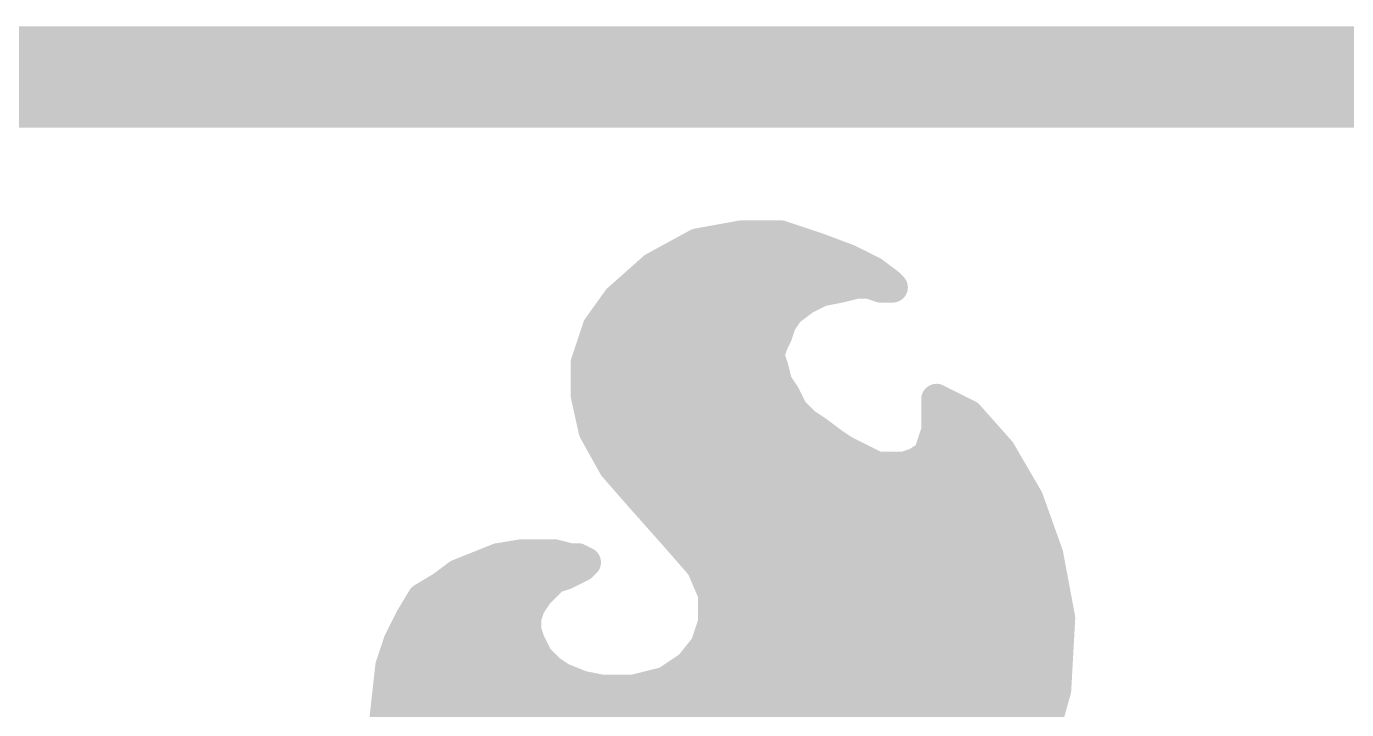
# Model space of a CAD drawing. Extents: x -31.8 to 54.9, y -10.7 to 32.8.
# Drawn here: x 12.697 to 16.01, y 23.812 to 25.527 of the extents above; entities that cross this region are included whole.
import ezdxf

# ---------------------------------------------------------------- set-up
doc = ezdxf.new("R2010")
doc.units = 0
for name, color, linetype in [('1', 12, 'CONTINUOUS'), ('16', 132, 'CONTINUOUS'), ('20', 53, 'CONTINUOUS'), ('21', 41, 'CONTINUOUS')]:
    doc.layers.add(name, color=color, linetype=linetype)

msp = doc.modelspace()

# ---------------------------------------------------------------- linework, layer by layer
at = {"layer": '1', "const_width": 0.254}
msp.add_lwpolyline([(25.4, 25.4), (0, 25.4)], dxfattribs=at)
at = {"layer": '16', "const_width": 0.254}
msp.add_lwpolyline([(0, 25.4), (25.4, 25.4)], dxfattribs=at)
at = {"layer": '20', "const_width": 0.2032}
msp.add_lwpolyline([(25.4, 25.4), (0, 25.4)], dxfattribs=at)
at = {"layer": '21', "const_width": 0.0762}
for points in [[(14.381, 24.982), (14.271, 24.922)], [(14.491, 25.002), (14.381, 24.982)], [(14.4448, 24.9936), (14.6162, 24.9936)], [(14.591, 25.002), (14.491, 25.002)], [(14.681, 24.972), (14.591, 25.002)], [(14.761, 24.942), (14.681, 24.972)], [(14.821, 24.912), (14.761, 24.942)], [(14.271, 24.922), (14.181, 24.842)], [(14.2658, 24.9174), (14.8102, 24.9174)], [(14.861, 24.882), (14.821, 24.912)], [(14.741, 24.872), (14.781, 24.882)], [(14.781, 24.882), (14.811, 24.882)], [(14.811, 24.882), (14.841, 24.872)], [(14.871, 24.872), (14.861, 24.882)], [(14.181, 24.842), (14.131, 24.772)], [(14.1804, 24.8412), (14.6499, 24.8412)], [(14.611, 24.812), (14.651, 24.842)], [(14.651, 24.842), (14.691, 24.862)], [(14.691, 24.862), (14.741, 24.872)], [(14.841, 24.872), (14.871, 24.872)], [(14.591, 24.782), (14.611, 24.812)], [(14.581, 24.752), (14.591, 24.782)], [(14.131, 24.772), (14.101, 24.682)], [(14.1287, 24.765), (14.5853, 24.765)], [(14.571, 24.732), (14.581, 24.752)], [(14.561, 24.702), (14.571, 24.732)], [(14.101, 24.682), (14.101, 24.602)], [(14.1033, 24.6888), (14.5654, 24.6888)], [(14.571, 24.672), (14.561, 24.702)], [(14.581, 24.632), (14.571, 24.672)], [(14.101, 24.6126), (14.5939, 24.6126)], [(14.601, 24.602), (14.581, 24.632)], [(14.101, 24.602), (14.121, 24.512)], [(14.621, 24.562), (14.601, 24.602)], [(14.981, 24.592), (14.981, 24.512)], [(15.061, 24.552), (14.981, 24.592)], [(14.651, 24.532), (14.621, 24.562)], [(15.141, 24.462), (15.061, 24.552)], [(14.1156, 24.5364), (14.6466, 24.5364)], [(14.121, 24.512), (14.171, 24.422)], [(14.681, 24.512), (14.651, 24.532)], [(14.721, 24.482), (14.681, 24.512)], [(14.981, 24.512), (14.961, 24.452)], [(14.981, 24.5364), (15.0749, 24.5364)], [(14.751, 24.462), (14.721, 24.482)], [(14.1498, 24.4602), (14.7546, 24.4602)], [(14.831, 24.422), (14.751, 24.462)], [(14.961, 24.452), (14.931, 24.432)], [(14.9637, 24.4602), (15.1421, 24.4602)], [(15.211, 24.342), (15.141, 24.462)], [(14.171, 24.422), (14.241, 24.342)], [(14.901, 24.422), (14.831, 24.422)], [(14.931, 24.432), (14.901, 24.422)], [(14.2043, 24.384), (15.1865, 24.384)], [(14.241, 24.342), (14.321, 24.252)], [(15.261, 24.202), (15.211, 24.342)], [(14.2714, 24.3078), (15.2232, 24.3078)], [(14.321, 24.252), (14.391, 24.172)], [(14.3389, 24.2316), (15.2504, 24.2316)], [(13.881, 24.192), (13.781, 24.152)], [(13.941, 24.202), (13.881, 24.192)], [(14.021, 24.202), (13.941, 24.202)], [(14.061, 24.192), (14.021, 24.202)], [(14.081, 24.192), (14.061, 24.192)], [(14.101, 24.182), (14.081, 24.192)], [(14.091, 24.172), (14.101, 24.182)], [(15.291, 24.042), (15.261, 24.202)], [(13.781, 24.152), (13.741, 24.122)], [(13.7895, 24.1554), (14.0578, 24.1554)], [(14.021, 24.142), (14.051, 24.152)], [(14.051, 24.152), (14.091, 24.172)], [(14.391, 24.172), (14.421, 24.102)], [(14.3981, 24.1554), (15.2697, 24.1554)], [(13.741, 24.122), (13.691, 24.092)], [(13.981, 24.102), (14.021, 24.142)], [(13.691, 24.092), (13.661, 24.042)], [(13.6833, 24.0792), (13.9658, 24.0792)], [(13.961, 24.072), (13.981, 24.102)], [(14.421, 24.102), (14.421, 24.032)], [(14.421, 24.0792), (15.284, 24.0792)], [(13.951, 24.042), (13.961, 24.072)], [(13.661, 24.042), (13.631, 23.982)], [(13.951, 24.012), (13.951, 24.042)], [(13.961, 23.982), (13.951, 24.012)], [(14.421, 24.032), (14.401, 23.972)], [(15.281, 23.862), (15.291, 24.042)], [(13.631, 23.982), (13.611, 23.922)], [(13.6415, 24.003), (13.954, 24.003)], [(13.981, 23.942), (13.961, 23.982)], [(14.4113, 24.003), (15.2888, 24.003)], [(14.401, 23.972), (14.361, 23.922)], [(13.611, 23.922), (13.591, 23.742)], [(13.6126, 23.9268), (13.9962, 23.9268)], [(14.011, 23.912), (13.981, 23.942)], [(14.041, 23.892), (14.011, 23.912)], [(14.361, 23.922), (14.301, 23.882)], [(14.3648, 23.9268), (15.2846, 23.9268)], [(14.091, 23.872), (14.041, 23.892)], [(14.301, 23.882), (14.221, 23.862)], [(13.6031, 23.8506), (15.2778, 23.8506)], [(14.141, 23.862), (14.091, 23.872)], [(14.221, 23.862), (14.141, 23.862)], [(15.231, 23.682), (15.281, 23.862)], [(13.5946, 23.7744), (15.2567, 23.7744)]]:
    msp.add_lwpolyline(points, dxfattribs=at)
at = {"layer": '21', "const_width": 0.0381}
for points in [[(14.3776, 25.0007, 1), (14.3844, 24.9633)], [(14.3901, 24.9653, 1), (14.3719, 24.9987)], [(14.4448, 25.0127, 1), (14.4448, 24.9746)], [(14.491, 25.0211, 1), (14.491, 24.983)], [(14.4944, 24.9833, 1), (14.4876, 25.0207)], [(14.597, 25.0201, 1), (14.585, 24.9839)], [(14.591, 24.983, 1), (14.591, 25.0211)], [(14.6162, 24.9746, 1), (14.6162, 25.0127)], [(14.6877, 24.9898, 1), (14.6743, 24.9542)], [(14.675, 24.9539, 1), (14.687, 24.9901)], [(14.7695, 24.959, 1), (14.7525, 24.925)], [(14.7543, 24.9242, 1), (14.7677, 24.9598)], [(14.2658, 24.9365, 1), (14.2658, 24.8984)], [(14.2619, 24.9387, 1), (14.2801, 24.9053)], [(14.2837, 24.9078, 1), (14.2583, 24.9362)], [(14.8324, 24.9272, 1), (14.8096, 24.8968)], [(14.8102, 24.8984, 1), (14.8102, 24.9365)], [(14.8125, 24.895, 1), (14.8295, 24.929)], [(14.781, 24.9011, 1), (14.781, 24.863)], [(14.7856, 24.8635, 1), (14.7764, 24.9005)], [(14.817, 24.9001, 1), (14.805, 24.8639)], [(14.811, 24.863, 1), (14.811, 24.9011)], [(14.8745, 24.8955, 1), (14.8475, 24.8685)], [(14.8496, 24.8668, 1), (14.8724, 24.8972)], [(14.1804, 24.8603, 1), (14.1804, 24.8222)], [(14.1965, 24.8309, 1), (14.1655, 24.8531)], [(14.6425, 24.859, 1), (14.6595, 24.825)], [(14.6624, 24.8268, 1), (14.6396, 24.8572)], [(14.6499, 24.8222, 1), (14.6499, 24.8603)], [(14.6873, 24.8807, 1), (14.6947, 24.8433)], [(14.6995, 24.845, 1), (14.6825, 24.879)], [(14.7364, 24.8905, 1), (14.7456, 24.8535)], [(14.7447, 24.8533, 1), (14.7373, 24.8907)], [(14.841, 24.891, 1), (14.841, 24.8529)], [(14.835, 24.8539, 1), (14.847, 24.8901)], [(14.8575, 24.8585, 1), (14.8845, 24.8855)], [(14.871, 24.8529, 1), (14.871, 24.891)], [(14.1683, 24.8562, 1), (14.1937, 24.8278)], [(14.5996, 24.8272, 1), (14.6224, 24.7968)], [(14.6269, 24.8014, 1), (14.5951, 24.8226)], [(14.5751, 24.7926, 1), (14.6069, 24.7714)], [(14.6091, 24.776, 1), (14.5729, 24.788)], [(14.1287, 24.7841, 1), (14.1287, 24.746)], [(14.1155, 24.7831, 1), (14.1465, 24.7609)], [(14.1491, 24.766, 1), (14.1129, 24.778)], [(14.598, 24.7435, 1), (14.564, 24.7605)], [(14.5853, 24.746, 1), (14.5853, 24.7841)], [(14.554, 24.7405, 1), (14.588, 24.7235)], [(14.5891, 24.726, 1), (14.5529, 24.738)], [(14.5629, 24.758, 1), (14.5991, 24.746)], [(14.1201, 24.682, 1), (14.082, 24.682)], [(14.1033, 24.7079, 1), (14.1033, 24.6698)], [(14.5791, 24.708, 1), (14.5429, 24.696)], [(14.5429, 24.708, 1), (14.5791, 24.696)], [(14.5654, 24.6698, 1), (14.5654, 24.7079)], [(14.0829, 24.688, 1), (14.1191, 24.676)], [(14.5895, 24.6766, 1), (14.5525, 24.6674)], [(14.5529, 24.666, 1), (14.5891, 24.678)], [(14.101, 24.6317, 1), (14.101, 24.5936)], [(14.5969, 24.6426, 1), (14.5651, 24.6214)], [(14.5625, 24.6274, 1), (14.5995, 24.6366)], [(14.5939, 24.5936, 1), (14.5939, 24.6317)], [(14.1196, 24.6061, 1), (14.0824, 24.5979)], [(14.082, 24.602, 1), (14.1201, 24.602)], [(14.618, 24.6105, 1), (14.584, 24.5935)], [(14.5851, 24.5914, 1), (14.6169, 24.6126)], [(15, 24.592, 1), (14.9619, 24.592)], [(14.9895, 24.609, 1), (14.9725, 24.575)], [(14.6345, 24.5755, 1), (14.6075, 24.5485)], [(14.604, 24.5535, 1), (14.638, 24.5705)], [(15.0752, 24.5647, 1), (15.0468, 24.5393)], [(15.0525, 24.535, 1), (15.0695, 24.569)], [(14.1156, 24.5555, 1), (14.1156, 24.5174)], [(14.1377, 24.5213, 1), (14.1043, 24.5027)], [(14.6616, 24.5479, 1), (14.6404, 24.5161)], [(14.6375, 24.5185, 1), (14.6645, 24.5455)], [(14.6466, 24.5174, 1), (14.6466, 24.5555)], [(14.6924, 24.5272, 1), (14.6696, 24.4968)], [(14.6704, 24.4961, 1), (14.6916, 24.5279)], [(14.981, 24.5555, 1), (14.981, 24.5174)], [(14.9991, 24.506, 1), (14.9629, 24.518)], [(15.0749, 24.5174, 1), (15.0749, 24.5555)], [(14.1024, 24.5079, 1), (14.1396, 24.5161)], [(14.7316, 24.4979, 1), (14.7104, 24.4661)], [(14.7096, 24.4668, 1), (14.7324, 24.4972)], [(14.9619, 24.512, 1), (15, 24.512)], [(14.1498, 24.4793, 1), (14.1498, 24.4412)], [(14.7595, 24.479, 1), (14.7425, 24.445)], [(14.7404, 24.4461, 1), (14.7616, 24.4779)], [(14.7546, 24.4412, 1), (14.7546, 24.4793)], [(14.9637, 24.4793, 1), (14.9637, 24.4412)], [(14.9716, 24.4361, 1), (14.9504, 24.4679)], [(15.1575, 24.4716, 1), (15.1245, 24.4524)], [(15.1268, 24.4493, 1), (15.1552, 24.4747)], [(15.1421, 24.4412, 1), (15.1421, 24.4793)], [(14.1853, 24.4345, 1), (14.1567, 24.4095)], [(14.1543, 24.4127, 1), (14.1877, 24.4313)], [(14.831, 24.4411, 1), (14.831, 24.403)], [(14.8225, 24.405, 1), (14.8395, 24.439)], [(14.895, 24.4401, 1), (14.907, 24.4039)], [(14.901, 24.403, 1), (14.901, 24.4411)], [(14.9204, 24.4479, 1), (14.9416, 24.4161)], [(14.937, 24.4139, 1), (14.925, 24.4501)], [(14.9429, 24.458, 1), (14.9791, 24.446)], [(14.2043, 24.4031, 1), (14.2043, 24.365)], [(15.1865, 24.365, 1), (15.1865, 24.4031)], [(14.2552, 24.3547, 1), (14.2268, 24.3293)], [(14.2267, 24.3295, 1), (14.2553, 24.3545)], [(15.2289, 24.3484, 1), (15.1931, 24.3356)], [(15.1945, 24.3324, 1), (15.2275, 24.3516)], [(14.2714, 24.3269, 1), (14.2714, 24.2888)], [(15.2232, 24.2888, 1), (15.2232, 24.3269)], [(14.3353, 24.2645, 1), (14.3067, 24.2395)], [(14.3068, 24.2393, 1), (14.3352, 24.2647)], [(14.3389, 24.2507, 1), (14.3389, 24.2126)], [(15.2504, 24.2126, 1), (15.2504, 24.2507)], [(13.8779, 24.2108, 1), (13.8841, 24.1732)], [(13.8881, 24.1743, 1), (13.8739, 24.2097)], [(13.941, 24.2211, 1), (13.941, 24.183)], [(13.9441, 24.1832, 1), (13.9379, 24.2208)], [(14.0256, 24.2205, 1), (14.0164, 24.1835)], [(14.021, 24.183, 1), (14.021, 24.2211)], [(14.061, 24.2111, 1), (14.061, 24.173)], [(14.0564, 24.1735, 1), (14.0656, 24.2105)], [(14.0895, 24.209, 1), (14.0725, 24.175)], [(14.081, 24.173, 1), (14.081, 24.2111)], [(14.1145, 24.1685, 1), (14.0875, 24.1955)], [(14.0925, 24.165, 1), (14.1095, 24.199)], [(15.2797, 24.2055, 1), (15.2423, 24.1985)], [(15.2431, 24.1956, 1), (15.2789, 24.2084)], [(13.7739, 24.1697, 1), (13.7881, 24.1343)], [(13.7924, 24.1368, 1), (13.7696, 24.1672)], [(13.7895, 24.1745, 1), (13.7895, 24.1364)], [(14.0425, 24.169, 1), (14.0595, 24.135)], [(14.057, 24.1339, 1), (14.045, 24.1701)], [(14.0578, 24.1364, 1), (14.0578, 24.1745)], [(14.0775, 24.1855, 1), (14.1045, 24.1585)], [(14.0995, 24.155, 1), (14.0825, 24.189)], [(14.4085, 24.1795, 1), (14.3735, 24.1645)], [(14.3767, 24.1595, 1), (14.4053, 24.1845)], [(14.3981, 24.1745, 1), (14.3981, 24.1364)], [(15.2697, 24.1364, 1), (15.2697, 24.1745)], [(13.7296, 24.1372, 1), (13.7524, 24.1068)], [(13.7508, 24.1057, 1), (13.7312, 24.1383)], [(14.015, 24.1601, 1), (14.027, 24.1239)], [(14.0345, 24.1285, 1), (14.0075, 24.1555)], [(13.6833, 24.0983, 1), (13.6833, 24.0602)], [(13.6812, 24.1083, 1), (13.7008, 24.0757)], [(13.7073, 24.0822, 1), (13.6747, 24.1018)], [(13.9675, 24.1155, 1), (13.9945, 24.0885)], [(13.9969, 24.0914, 1), (13.9651, 24.1126)], [(13.9658, 24.0602, 1), (13.9658, 24.0983)], [(14.4401, 24.102, 1), (14.402, 24.102)], [(14.421, 24.0983, 1), (14.421, 24.0602)], [(14.4035, 24.0945, 1), (14.4385, 24.1095)], [(15.284, 24.0602, 1), (15.284, 24.0983)], [(13.9451, 24.0826, 1), (13.9769, 24.0614)], [(13.9791, 24.066, 1), (13.9429, 24.078)], [(13.6447, 24.0518, 1), (13.6773, 24.0322)], [(13.678, 24.0335, 1), (13.644, 24.0505)], [(13.9329, 24.048, 1), (13.9691, 24.036)], [(13.9691, 24.018, 1), (13.9329, 24.006)], [(13.9701, 24.042, 1), (13.932, 24.042)], [(14.402, 24.032, 1), (14.4401, 24.032)], [(14.4391, 24.026, 1), (14.4029, 24.038)], [(15.31, 24.0409, 1), (15.272, 24.0431)], [(15.2723, 24.0385, 1), (15.3097, 24.0455)], [(13.6491, 23.976, 1), (13.6129, 23.988)], [(13.6415, 24.0221, 1), (13.6415, 23.984)], [(13.932, 24.012, 1), (13.9701, 24.012)], [(13.978, 23.9905, 1), (13.944, 23.9735)], [(13.954, 23.984, 1), (13.954, 24.0221)], [(14.4113, 24.0221, 1), (14.4113, 23.984)], [(15.2888, 23.984, 1), (15.2888, 24.0221)], [(13.614, 23.9905, 1), (13.648, 23.9735)], [(13.9429, 23.976, 1), (13.9791, 23.988)], [(14.3829, 23.978, 1), (14.4191, 23.966)], [(14.4159, 23.9601, 1), (14.3861, 23.9839)], [(13.6299, 23.9199, 1), (13.5921, 23.9241)], [(13.6126, 23.9459, 1), (13.6126, 23.9078)], [(13.9945, 23.9555, 1), (13.9675, 23.9285)], [(13.964, 23.9335, 1), (13.998, 23.9505)], [(14.0216, 23.9279, 1), (14.0004, 23.8961)], [(13.9962, 23.9078, 1), (13.9962, 23.9459)], [(14.3461, 23.9339, 1), (14.3759, 23.9101)], [(14.3648, 23.9459, 1), (14.3648, 23.9078)], [(14.3716, 23.9061, 1), (14.3504, 23.9379)], [(15.2846, 23.9078, 1), (15.2846, 23.9459)], [(13.5929, 23.928, 1), (13.6291, 23.916)], [(13.9975, 23.8985, 1), (14.0245, 23.9255)], [(14.0481, 23.9097, 1), (14.0339, 23.8743)], [(14.0304, 23.8761, 1), (14.0516, 23.9079)], [(14.2904, 23.8979, 1), (14.3116, 23.8661)], [(14.3056, 23.8635, 1), (14.2964, 23.9005)], [(13.6031, 23.8697, 1), (13.6031, 23.8316)], [(14.0947, 23.8907, 1), (14.0873, 23.8533)], [(14.0839, 23.8543, 1), (14.0981, 23.8897)], [(14.141, 23.8811, 1), (14.141, 23.843)], [(14.1373, 23.8433, 1), (14.1447, 23.8807)], [(14.2164, 23.8805, 1), (14.2256, 23.8435)], [(14.221, 23.843, 1), (14.221, 23.8811)], [(15.2994, 23.8569, 1), (15.2626, 23.8671)], [(15.2778, 23.8316, 1), (15.2778, 23.8697)], [(15.262, 23.8631, 1), (15.3, 23.8609)]]:
    msp.add_lwpolyline(points, format="xyb", dxfattribs=at)

doc.saveas('drawing.dxf')
